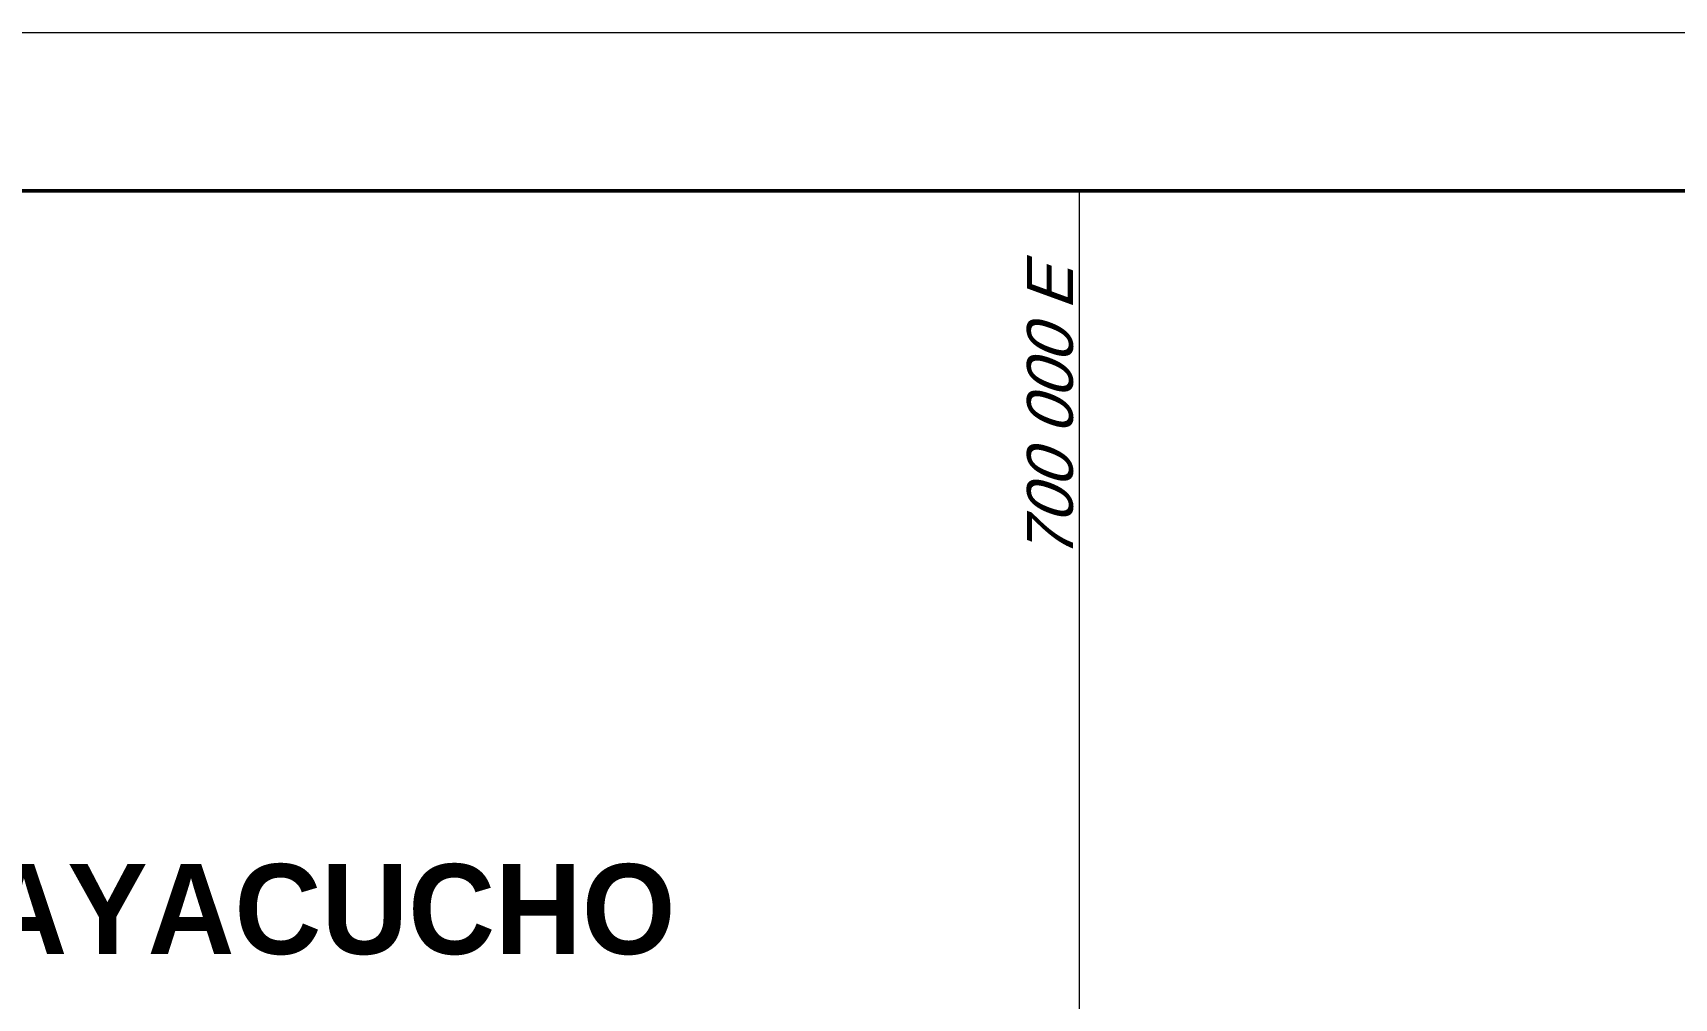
# Model space of a CAD drawing. Header units: metres. Extents: x 729055 to 735546, y 8489029 to 8491869.
# Drawn here: x 734688.29 to 734700.81, y 8489346.91 to 8489354.28 of the extents above; entities that cross this region are included whole.
import ezdxf
from ezdxf.enums import TextEntityAlignment as Align

# ---------------------------------------------------------------- set-up
doc = ezdxf.new("R2010")
doc.units = ezdxf.units.M
for name, color, linetype, lineweight in [('8', 250, 'Continuous', 50), ('Ejes de Coordenadas', 122, 'Continuous', 5), ('GRILLAS', 7, 'Continuous', 0), ('MARCOS', 7, 'Continuous', 40), ('Sheet', 7, 'Continuous', 50)]:
    doc.layers.add(name, color=color, linetype=linetype, lineweight=lineweight)
doc.styles.add('Arial', font='arial.ttf')
doc.styles.get("Standard").update_dxf_attribs({"font": 'BELL.TTF'})

msp = doc.modelspace()

# ---------------------------------------------------------------- linework, layer by layer
at = {"layer": 'GRILLAS'}
msp.add_lwpolyline([(734696.274, 8489306.272), (734696.274, 8489353.07)], dxfattribs=at)
at = {"layer": 'MARCOS', "color": 255, "linetype": 'Continuous', "lineweight": 0}
msp.add_lwpolyline([(734668.189, 8489305.067), (734729.037, 8489305.067), (734729.037, 8489354.275), (734668.189, 8489354.275)], close=True, dxfattribs=at)
at = {"layer": 'Sheet', "color": 7, "linetype": 'Continuous'}
msp.add_lwpolyline([(734669.395, 8489306.272), (734727.831, 8489306.272), (734727.831, 8489353.07), (734669.395, 8489353.07), (734669.395, 8489306.272)], dxfattribs=at)

# ---------------------------------------------------------------- texts
at = {"layer": '8', "color": 7, "insert": (734687.891, 8489347.936), "char_height": 0.68609, "attachment_point": 1}
msp.add_mtext('{\\fBankGothic Md BT|b1|i0|c0|p34;AYACUCHO}', dxfattribs=at)
at = {"layer": 'Ejes de Coordenadas', "style": 'Arial', "oblique": 20}
msp.add_text('700 000 E', height=0.35, rotation=90, dxfattribs=at).set_placement((734696.048, 8489350.256), align=Align.MIDDLE_LEFT)

doc.saveas('drawing.dxf')
